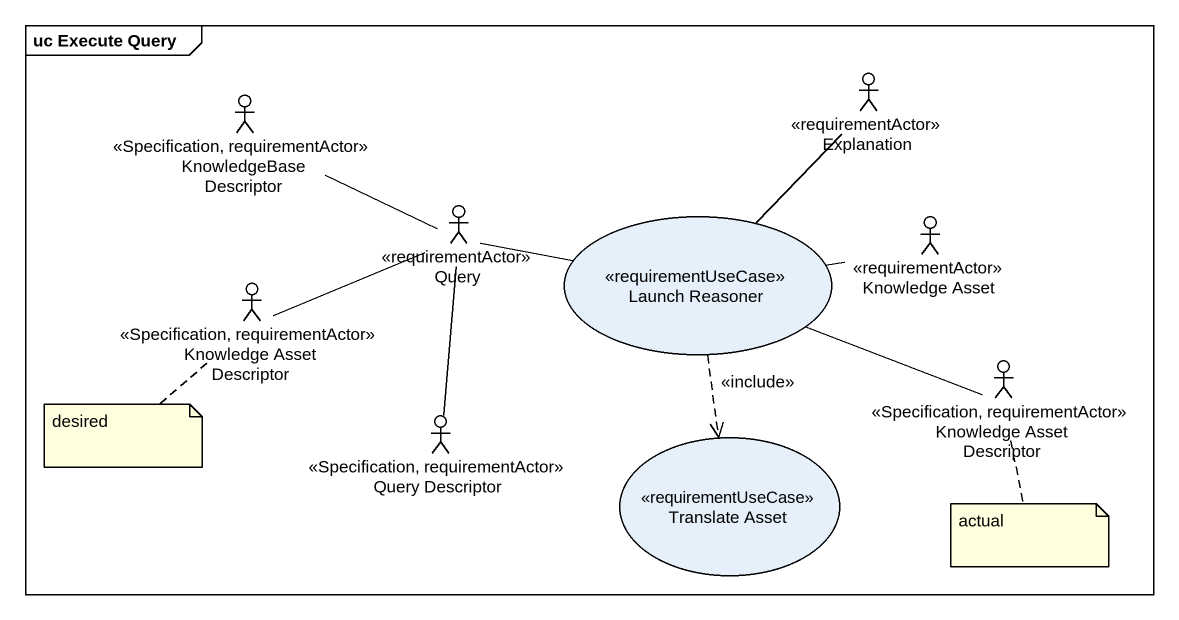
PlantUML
@startuml
mainframe uc Execute Query
actor "KnowledgeBase Descriptor" as KnowledgeBase_Descriptor <<Specification, requirementActor>>
actor Explanation <<requirementActor>>
actor Query <<requirementActor>>
usecase "Launch Reasoner" as Launch_Reasoner <<requirementUseCase>>
actor "Knowledge Asset" as Knowledge_Asset <<requirementActor>>
actor "Knowledge Asset Descriptor" as Knowledge_Asset_Descriptor <<Specification, requirementActor>>
actor "Query Descriptor" as Query_Descriptor <<Specification, requirementActor>>
actor "Knowledge Asset Descriptor" as Knowledge_Asset_Descriptor_2 <<Specification, requirementActor>>
usecase "Translate Asset" as Translate_Asset <<requirementUseCase>>
KnowledgeBase_Descriptor -right- Query
Query -right- Launch_Reasoner
Launch_Reasoner -up- Explanation
Launch_Reasoner -right- Knowledge_Asset
Launch_Reasoner -right- Knowledge_Asset_Descriptor_2
Launch_Reasoner ..> Translate_Asset : <<include>>
Knowledge_Asset_Descriptor -right- Query
Query_Descriptor -up- Query
note bottom of Knowledge_Asset_Descriptor : desired
note bottom of Knowledge_Asset_Descriptor_2 : actual
@enduml
